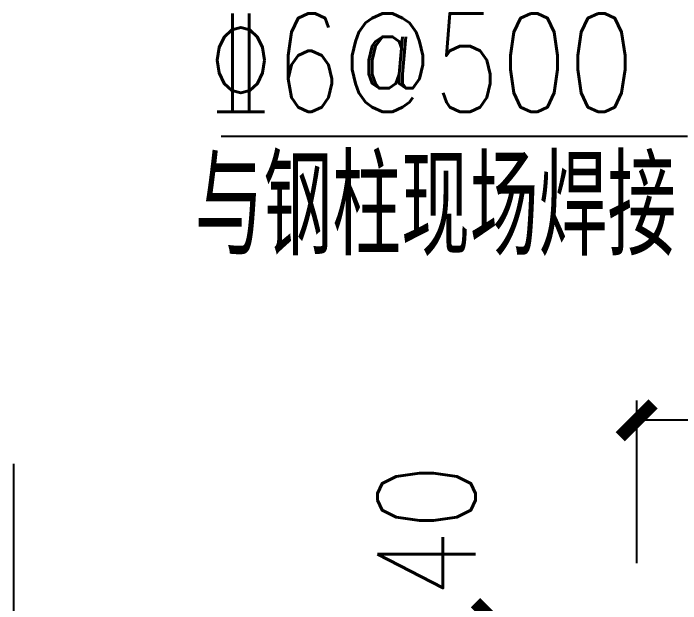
# Model space of a CAD drawing. Extents: x 2303022 to 2899168, y 17226141 to 18257813.
# Drawn here: x 2571365 to 2574807, y 18070436 to 18073480 of the extents above; entities that cross this region are included whole.
import ezdxf

# ---------------------------------------------------------------- set-up
doc = ezdxf.new("R2010")
doc.units = 0
doc.header["$LTSCALE"] = 1000
doc.header["$MEASUREMENT"] = 0
doc.layers.get('Defpoints').update_dxf_attribs({"color": 250})
doc.layers.add('TEXT', color=7, linetype='Continuous')
doc.styles.add('_HZTXT', font='txt.shx', dxfattribs={"width": 0.8, "bigfont": 'hztxt.shx'})
doc.styles.add('TSSD_Label', font='tssdeng.shx', dxfattribs={"width": 0.7, "bigfont": 'hztxt.shx'})
doc.styles.add('Z3', font='txt.shx', dxfattribs={"width": 0.8, "height": 300, "bigfont": 'hztxt.shx'})
doc.dimstyles.new('ISO-25_WS', dxfattribs={"dimtxt": 3, "dimasz": 100, "dimexe": 60, "dimexo": 0, "dimgap": 10, "dimtad": 1, "dimdec": 0, "dimdsep": 46, "dimtxsty": 'Z3', "dimblk1": 'ARCHTICK', "dimblk2": 'ARCHTICK', "dimsah": 1, "dimcen": 2.5, "dimclrd": 4, "dimclre": 4, "dimclrt": 7, "dimadec": 0, "dimazin": 0, "dimtfac": 1, "dimtdec": 4, "dimtmove": 2, "dimatfit": 3, "dimldrblk": 'ARCHTICK', "dimfxl": 0, "dimtolj": 1, "dimtzin": 0, "dimarcsym": 0})

# ---------------------------------------------------------------- blocks, each defined once
blk = doc.blocks.new('_ArchTick')
at = {"color": 0, "linetype": 'ByBlock', "const_width": 0.4}
blk.add_lwpolyline([(-0.5, -0.5), (0.5, 0.5)], dxfattribs=at)
blk = doc.blocks.new('*D343')
at = {"color": 4, "lineweight": -2}
for p, q in [((-226582.7, 672802), (-226989.8, 672802)), ((-226929.8, 672679.2), (-226929.8, 672802)), ((-226582.7, 672679.2), (-226989.8, 672679.2))]:
    blk.add_line(p, q, dxfattribs=at)
at = {"layer": 'Defpoints', "color": 0}
for p in [(-226929.8, 672802), (-226582.7, 672802), (-226582.7, 672679.2)]:
    blk.add_point(p, dxfattribs=at)
at = {"color": 4, "lineweight": -2, "xscale": 100, "yscale": 100, "zscale": 100}
for p, rotation in [((-226929.8, 672802), 90), ((-226929.8, 672679.2), 270)]:
    blk.add_blockref('_ArchTick', p, dxfattribs=dict(at, rotation=rotation))
at = {"color": 7, "insert": (-227129.8, 673072.2), "char_height": 300, "attachment_point": 5, "rotation": 90, "style": 'Z3'}
blk.add_mtext('\\A1;40', dxfattribs=at)
blk = doc.blocks.new('*D345')
at = {"color": 4, "lineweight": -2}
for p, q in [((-226488.1, 672972.2), (-226488.1, 673468.5)), ((-225093, 672972.2), (-225093, 673468.5)), ((-225093, 673408.5), (-226488.1, 673408.5))]:
    blk.add_line(p, q, dxfattribs=at)
at = {"layer": 'Defpoints', "color": 0}
for p in [(-226488.1, 673408.5), (-226488.1, 672972.2), (-225093, 672972.2)]:
    blk.add_point(p, dxfattribs=at)
at = {"color": 4, "lineweight": -2, "xscale": 100, "yscale": 100, "zscale": 100, "rotation": 180}
blk.add_blockref('_ArchTick', (-226488.1, 673408.5), dxfattribs=at)
at = {"color": 4, "lineweight": -2, "xscale": 100, "yscale": 100, "zscale": 100}
blk.add_blockref('_ArchTick', (-225093, 673408.5), dxfattribs=at)
at = {"color": 7, "insert": (-225790.5, 673568.5), "char_height": 300, "attachment_point": 5, "style": 'Z3'}
blk.add_mtext('\\A1;700', dxfattribs=at)
blk = doc.blocks.new('Z222')
for p, q in [((-227756.6, 674275.7), (-226332.7, 674275.7)), ((-228390.8, 673275.5), (-228390.8, 672236.3))]:
    blk.add_line(p, q)
at = {"color": 7, "style": '_HZTXT', "width": 0.8}
blk.add_text('\x846@500', height=300, dxfattribs=at).set_placement((-227799.2, 674350.1))
at = {"layer": 'TEXT', "style": 'TSSD_Label', "width": 0.7}
blk.add_text('与钢柱现场焊接', height=300, dxfattribs=at).set_placement((-227837.4, 673911))
dim = blk.add_linear_dim(base=(-226488.1, 673408.5), p1=(-225093, 672972.2), p2=(-226488.1, 672972.2), text='700', dimstyle='ISO-25_WS')
dim.commit()
dim.dimension.update_dxf_attribs({"geometry": '*D345', "text_midpoint": (-225790.5, 673568.5)})
dim = blk.add_linear_dim(base=(-226929.8, 672802), p1=(-226582.7, 672679.2), p2=(-226582.7, 672802), angle=90, text='40', dimstyle='ISO-25_WS')
dim.commit()
dim.dimension.update_dxf_attribs({"geometry": '*D343', "text_midpoint": (-227129.8, 673072.2), "dimtype": 128})

msp = doc.modelspace()

# ---------------------------------------------------------------- block references
at = {"xscale": 1.689999997615814, "yscale": 1.690000001341105, "zscale": 1.69}
msp.add_blockref('Z222', (2957345.3, 16933321), dxfattribs=at)

doc.saveas('drawing.dxf')
